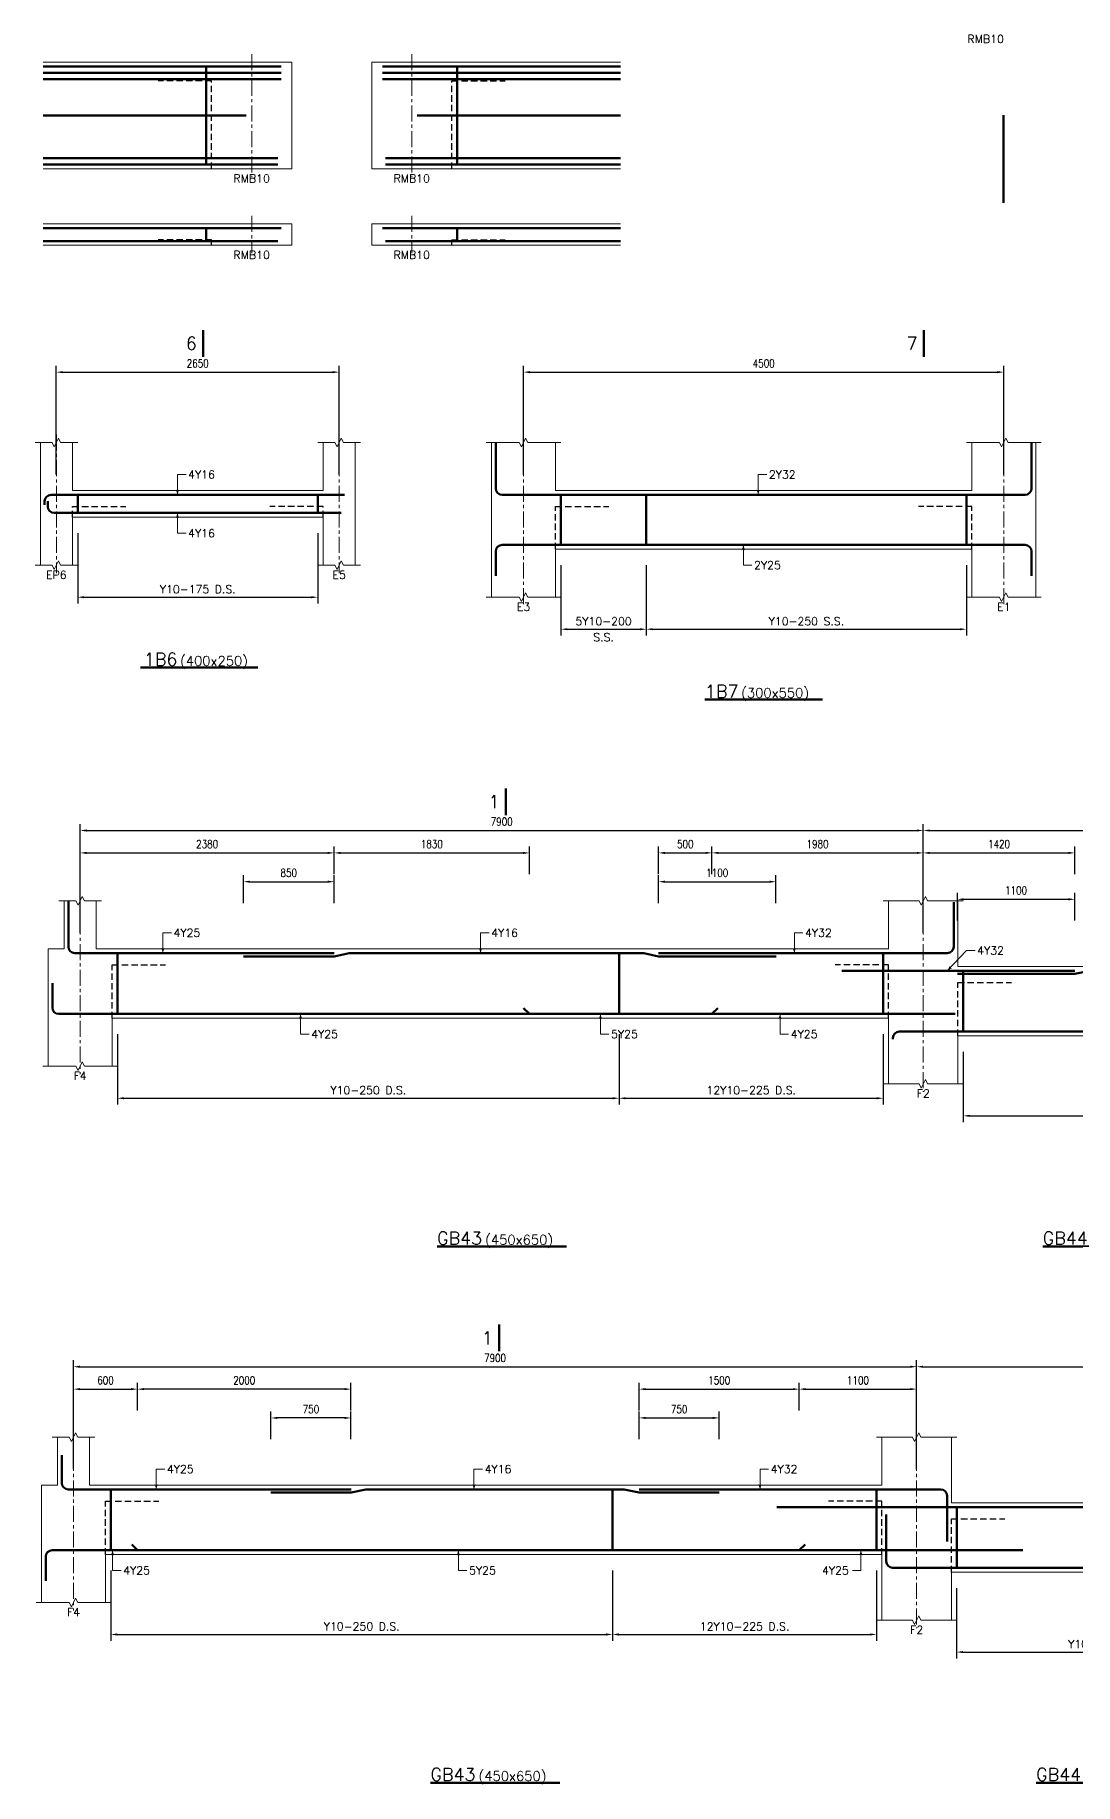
# Model space of a CAD drawing. Header units: millimetres. Extents: x 29295 to 50818, y -13280 to 3127.
# Drawn here: x 29295 to 39040, y -13270 to 3127 of the extents above; entities that cross this region are included whole.
import ezdxf
from ezdxf.enums import TextEntityAlignment as Align

# ---------------------------------------------------------------- set-up
doc = ezdxf.new("R2010")
doc.units = ezdxf.units.MM
doc.header["$LTSCALE"] = 120
doc.linetypes.add('CENTER', pattern=[2, 1.25, -0.25, 0.25, -0.25])
doc.linetypes.add('DASHED', pattern=[0.75, 0.5, -0.25])
for name, color, linetype, lineweight in [('CENTER', 1, 'CENTER', 15), ('DASH', 1, 'DASHED', 25), ('DIM-LINE', 1, 'Continuous', 15), ('DIM-TEXT', 7, 'Continuous', 15), ('LAYOUT', 1, 'Continuous', 15), ('MAINBAR', 4, 'Continuous', 50), ('SEC', 2, 'Continuous', 35), ('STIRRUP', 2, 'Continuous', 50), ('SUPPORT', 2, 'Continuous', 15), ('TITLE', 4, 'Continuous', 35)]:
    doc.layers.add(name, color=color, linetype=linetype, lineweight=lineweight)
doc.styles.add('25', font='romans.shx', dxfattribs={"width": 0.8, "height": 75})
doc.styles.add('BDIP', font='SIMPLEX.shx')
doc.dimstyles.new('ISO-25', dxfattribs={"dimtxt": 2.5, "dimasz": 2.5, "dimexe": 1.25, "dimexo": 0.625, "dimtad": 1, "dimdsep": 46, "dimtxsty": 'Standard', "dimcen": 2.5, "dimadec": 0, "dimazin": 0, "dimtfac": 1, "dimtmove": 0, "dimatfit": 3, "dimfxl": 1, "dimarcsym": 0})

# ---------------------------------------------------------------- blocks, each defined once
blk = doc.blocks.new('DA')
blk.add_solid([(0, 0), (-15, -50), (15, -50), (0, -35)])
blk = doc.blocks.new('*D2')
at = {"layer": 'Defpoints', "color": 0}
for p in [(29695, -1544), (31945, -1544), (31945, -2144)]:
    blk.add_point(p, dxfattribs=at)
at = {"layer": 'DIM-TEXT', "color": 0, "lineweight": -2}
for p, q in [((29695, -1544), (29695, -2204)), ((31945, -1544), (31945, -2204)), ((29755, -2144), (31885, -2144))]:
    blk.add_line(p, q, dxfattribs=at)
at = {"layer": 'DIM-TEXT', "color": 0}
for points in [[(29755, -2134), (29755, -2154), (29695, -2144)], [(31885, -2134), (31885, -2154), (31945, -2144)]]:
    blk.add_solid(points, dxfattribs=at)
blk = doc.blocks.new('*D3')
at = {"layer": 'Defpoints', "color": 0}
for p in [(32145, -34), (29495, -994), (32145, -994)]:
    blk.add_point(p, dxfattribs=at)
at = {"layer": 'DIM-TEXT', "color": 0, "lineweight": -2}
for p, q in [((29495, -994), (29495, 26)), ((32145, -994), (32145, 26)), ((29555, -34), (32085, -34))]:
    blk.add_line(p, q, dxfattribs=at)
at = {"layer": 'DIM-TEXT', "color": 0}
for points in [[(29555, -24), (29555, -44), (29495, -34)], [(32085, -24), (32085, -44), (32145, -34)]]:
    blk.add_solid(points, dxfattribs=at)
at = {"layer": 'DIM-TEXT', "color": 0, "insert": (30820, 48), "char_height": 75, "attachment_point": 5, "style": '25'}
blk.add_mtext('2650', dxfattribs=at)
blk = doc.blocks.new('*D4')
at = {"layer": 'Defpoints', "color": 0}
for p in [(34223, -1844), (35023, -1844), (35023, -2444)]:
    blk.add_point(p, dxfattribs=at)
at = {"layer": 'DIM-TEXT', "color": 0, "lineweight": -2}
for p, q in [((34223, -1844), (34223, -2504)), ((35023, -1844), (35023, -2504)), ((34283, -2444), (34963, -2444))]:
    blk.add_line(p, q, dxfattribs=at)
at = {"layer": 'DIM-TEXT', "color": 0}
for points in [[(34283, -2434), (34283, -2454), (34223, -2444)], [(34963, -2434), (34963, -2454), (35023, -2444)]]:
    blk.add_solid(points, dxfattribs=at)
blk = doc.blocks.new('*D5')
at = {"layer": 'Defpoints', "color": 0}
for p in [(35023, -1844), (38023, -1844), (38023, -2444)]:
    blk.add_point(p, dxfattribs=at)
at = {"layer": 'DIM-TEXT', "color": 0, "lineweight": -2}
for p, q in [((35023, -1844), (35023, -2504)), ((38023, -1844), (38023, -2504)), ((35083, -2444), (37963, -2444))]:
    blk.add_line(p, q, dxfattribs=at)
at = {"layer": 'DIM-TEXT', "color": 0}
for points in [[(35083, -2434), (35083, -2454), (35023, -2444)], [(37963, -2434), (37963, -2454), (38023, -2444)]]:
    blk.add_solid(points, dxfattribs=at)
blk = doc.blocks.new('*D6')
at = {"layer": 'Defpoints', "color": 0}
for p in [(38373, -34), (33873, -994), (38373, -994)]:
    blk.add_point(p, dxfattribs=at)
at = {"layer": 'DIM-TEXT', "color": 0, "lineweight": -2}
for p, q in [((33873, -994), (33873, 26)), ((38373, -994), (38373, 26)), ((33933, -34), (38313, -34))]:
    blk.add_line(p, q, dxfattribs=at)
at = {"layer": 'DIM-TEXT', "color": 0}
for points in [[(33933, -24), (33933, -44), (33873, -34)], [(38313, -24), (38313, -44), (38373, -34)]]:
    blk.add_solid(points, dxfattribs=at)
at = {"layer": 'DIM-TEXT', "color": 0, "insert": (36123, 48), "char_height": 75, "attachment_point": 5, "style": '25'}
blk.add_mtext('4500', dxfattribs=at)
blk = doc.blocks.new('*D7')
at = {"layer": 'Defpoints', "color": 0}
for p in [(32098, -4811), (31248, -5011), (32098, -5011)]:
    blk.add_point(p, dxfattribs=at)
at = {"layer": 'DIM-TEXT', "color": 0, "lineweight": -2}
for p, q in [((31248, -5011), (31248, -4751)), ((32098, -5011), (32098, -4751)), ((31308, -4811), (32038, -4811))]:
    blk.add_line(p, q, dxfattribs=at)
at = {"layer": 'DIM-TEXT', "color": 0}
for points in [[(31308, -4801), (31308, -4821), (31248, -4811)], [(32038, -4801), (32038, -4821), (32098, -4811)]]:
    blk.add_solid(points, dxfattribs=at)
at = {"layer": 'DIM-TEXT', "color": 0, "insert": (31673, -4728), "char_height": 75, "attachment_point": 5, "style": '25'}
blk.add_mtext('850', dxfattribs=at)
blk = doc.blocks.new('*D8')
at = {"layer": 'Defpoints', "color": 0}
for p in [(36238, -4811), (35138, -5011), (36238, -5011)]:
    blk.add_point(p, dxfattribs=at)
at = {"layer": 'DIM-TEXT', "color": 0, "lineweight": -2}
for p, q in [((35138, -5011), (35138, -4751)), ((36238, -5011), (36238, -4751)), ((35198, -4811), (36178, -4811))]:
    blk.add_line(p, q, dxfattribs=at)
at = {"layer": 'DIM-TEXT', "color": 0}
for points in [[(35198, -4801), (35198, -4821), (35138, -4811)], [(36178, -4801), (36178, -4821), (36238, -4811)]]:
    blk.add_solid(points, dxfattribs=at)
at = {"layer": 'DIM-TEXT', "color": 0, "insert": (35688, -4728), "char_height": 75, "attachment_point": 5, "style": '25'}
blk.add_mtext('1100', dxfattribs=at)
blk = doc.blocks.new('*D9')
at = {"layer": 'Defpoints', "color": 0}
for p in [(30068, -6241), (34768, -6241), (34768, -6841)]:
    blk.add_point(p, dxfattribs=at)
at = {"layer": 'DIM-TEXT', "color": 0, "lineweight": -2}
for p, q in [((30068, -6241), (30068, -6901)), ((34768, -6241), (34768, -6901)), ((30128, -6841), (34708, -6841))]:
    blk.add_line(p, q, dxfattribs=at)
at = {"layer": 'DIM-TEXT', "color": 0}
for points in [[(30128, -6831), (30128, -6851), (30068, -6841)], [(34708, -6831), (34708, -6851), (34768, -6841)]]:
    blk.add_solid(points, dxfattribs=at)
blk = doc.blocks.new('*D10')
at = {"layer": 'Defpoints', "color": 0}
for p in [(34768, -6241), (37243, -6241), (37243, -6841)]:
    blk.add_point(p, dxfattribs=at)
at = {"layer": 'DIM-TEXT', "color": 0, "lineweight": -2}
for p, q in [((34768, -6241), (34768, -6901)), ((37243, -6241), (37243, -6901)), ((34828, -6841), (37183, -6841))]:
    blk.add_line(p, q, dxfattribs=at)
at = {"layer": 'DIM-TEXT', "color": 0}
for points in [[(34828, -6831), (34828, -6851), (34768, -6841)], [(37183, -6831), (37183, -6851), (37243, -6841)]]:
    blk.add_solid(points, dxfattribs=at)
blk = doc.blocks.new('*D11')
at = {"layer": 'Defpoints', "color": 0}
for p in [(39038, -4976), (37938, -5176), (39038, -5176)]:
    blk.add_point(p, dxfattribs=at)
at = {"layer": 'DIM-TEXT', "color": 0, "lineweight": -2}
for p, q in [((37938, -5176), (37938, -4916)), ((39038, -5176), (39038, -4916)), ((37998, -4976), (38978, -4976))]:
    blk.add_line(p, q, dxfattribs=at)
at = {"layer": 'DIM-TEXT', "color": 0}
for points in [[(37998, -4966), (37998, -4986), (37938, -4976)], [(38978, -4966), (38978, -4986), (39038, -4976)]]:
    blk.add_solid(points, dxfattribs=at)
at = {"layer": 'DIM-TEXT', "color": 0, "insert": (38488, -4893), "char_height": 75, "attachment_point": 5, "style": '25'}
blk.add_mtext('1100', dxfattribs=at)
blk = doc.blocks.new('*D13')
at = {"layer": 'Defpoints', "color": 0}
for p in [(37993, -6406), (40793, -6406), (40793, -7006)]:
    blk.add_point(p, dxfattribs=at)
at = {"layer": 'DIM-TEXT', "color": 0, "lineweight": -2}
for p, q in [((37993, -6406), (37993, -7066)), ((40793, -6406), (40793, -7066)), ((38053, -7006), (40733, -7006))]:
    blk.add_line(p, q, dxfattribs=at)
at = {"layer": 'DIM-TEXT', "color": 0}
for points in [[(38053, -6996), (38053, -7016), (37993, -7006)], [(40733, -6996), (40733, -7016), (40793, -7006)]]:
    blk.add_solid(points, dxfattribs=at)
blk = doc.blocks.new('*D17')
at = {"layer": 'Defpoints', "color": 0}
for p in [(37618, -4331), (29718, -5291), (37618, -5291)]:
    blk.add_point(p, dxfattribs=at)
at = {"layer": 'DIM-TEXT', "color": 0, "lineweight": -2}
for p, q in [((29718, -5291), (29718, -4271)), ((29778, -4331), (37558, -4331)), ((37618, -5291), (37618, -4271))]:
    blk.add_line(p, q, dxfattribs=at)
at = {"layer": 'DIM-TEXT', "color": 0}
for points in [[(29778, -4321), (29778, -4341), (29718, -4331)], [(37558, -4321), (37558, -4341), (37618, -4331)]]:
    blk.add_solid(points, dxfattribs=at)
at = {"layer": 'DIM-TEXT', "color": 0, "insert": (33668, -4248), "char_height": 75, "attachment_point": 5, "style": '25'}
blk.add_mtext('7900', dxfattribs=at)
blk = doc.blocks.new('*D18')
at = {"layer": 'Defpoints', "color": 0}
for p in [(41068, -4331), (37618, -5291), (41068, -5291)]:
    blk.add_point(p, dxfattribs=at)
at = {"layer": 'DIM-TEXT', "color": 0, "lineweight": -2}
for p, q in [((37618, -5291), (37618, -4271)), ((37678, -4331), (41008, -4331)), ((41068, -5291), (41068, -4271))]:
    blk.add_line(p, q, dxfattribs=at)
at = {"layer": 'DIM-TEXT', "color": 0}
for points in [[(37678, -4321), (37678, -4341), (37618, -4331)], [(41008, -4321), (41008, -4341), (41068, -4331)]]:
    blk.add_solid(points, dxfattribs=at)
at = {"layer": 'DIM-TEXT', "color": 0, "insert": (39343, -4248), "char_height": 75, "attachment_point": 5, "style": '25'}
blk.add_mtext('3450', dxfattribs=at)
blk = doc.blocks.new('*D21')
at = {"layer": 'Defpoints', "color": 0}
for p in [(32098, -4541), (32098, -4741), (29718, -4941)]:
    blk.add_point(p, dxfattribs=at)
at = {"layer": 'DIM-TEXT', "color": 0, "lineweight": -2}
for p, q in [((29718, -4941), (29718, -4481)), ((29778, -4541), (32038, -4541)), ((32098, -4741), (32098, -4481))]:
    blk.add_line(p, q, dxfattribs=at)
at = {"layer": 'DIM-TEXT', "color": 0}
for points in [[(29778, -4531), (29778, -4551), (29718, -4541)], [(32038, -4531), (32038, -4551), (32098, -4541)]]:
    blk.add_solid(points, dxfattribs=at)
at = {"layer": 'DIM-TEXT', "color": 0, "insert": (30908, -4458), "char_height": 75, "attachment_point": 5, "style": '25'}
blk.add_mtext('2380', dxfattribs=at)
blk = doc.blocks.new('*D22')
at = {"layer": 'Defpoints', "color": 0}
for p in [(33928, -4541), (32098, -4741), (33928, -4741)]:
    blk.add_point(p, dxfattribs=at)
at = {"layer": 'DIM-TEXT', "color": 0, "lineweight": -2}
for p, q in [((32098, -4741), (32098, -4481)), ((32158, -4541), (33868, -4541)), ((33928, -4741), (33928, -4481))]:
    blk.add_line(p, q, dxfattribs=at)
at = {"layer": 'DIM-TEXT', "color": 0}
for points in [[(32158, -4531), (32158, -4551), (32098, -4541)], [(33868, -4531), (33868, -4551), (33928, -4541)]]:
    blk.add_solid(points, dxfattribs=at)
at = {"layer": 'DIM-TEXT', "color": 0, "insert": (33013, -4458), "char_height": 75, "attachment_point": 5, "style": '25'}
blk.add_mtext('1830', dxfattribs=at)
blk = doc.blocks.new('*D23')
at = {"layer": 'Defpoints', "color": 0}
for p in [(35638, -4541), (35138, -4741), (35638, -4741)]:
    blk.add_point(p, dxfattribs=at)
at = {"layer": 'DIM-TEXT', "color": 0, "lineweight": -2}
for p, q in [((35138, -4741), (35138, -4481)), ((35198, -4541), (35578, -4541)), ((35638, -4741), (35638, -4481))]:
    blk.add_line(p, q, dxfattribs=at)
at = {"layer": 'DIM-TEXT', "color": 0}
for points in [[(35198, -4531), (35198, -4551), (35138, -4541)], [(35578, -4531), (35578, -4551), (35638, -4541)]]:
    blk.add_solid(points, dxfattribs=at)
at = {"layer": 'DIM-TEXT', "color": 0, "insert": (35388, -4458), "char_height": 75, "attachment_point": 5, "style": '25'}
blk.add_mtext('500', dxfattribs=at)
blk = doc.blocks.new('*D24')
at = {"layer": 'Defpoints', "color": 0}
for p in [(37618, -4541), (35638, -4741), (37618, -4941)]:
    blk.add_point(p, dxfattribs=at)
at = {"layer": 'DIM-TEXT', "color": 0, "lineweight": -2}
for p, q in [((35638, -4741), (35638, -4481)), ((35698, -4541), (37558, -4541)), ((37618, -4941), (37618, -4481))]:
    blk.add_line(p, q, dxfattribs=at)
at = {"layer": 'DIM-TEXT', "color": 0}
for points in [[(35698, -4531), (35698, -4551), (35638, -4541)], [(37558, -4531), (37558, -4551), (37618, -4541)]]:
    blk.add_solid(points, dxfattribs=at)
at = {"layer": 'DIM-TEXT', "color": 0, "insert": (36628, -4458), "char_height": 75, "attachment_point": 5, "style": '25'}
blk.add_mtext('1980', dxfattribs=at)
blk = doc.blocks.new('*D25')
at = {"layer": 'Defpoints', "color": 0}
for p in [(39038, -4541), (39038, -4741), (37618, -4941)]:
    blk.add_point(p, dxfattribs=at)
at = {"layer": 'DIM-TEXT', "color": 0, "lineweight": -2}
for p, q in [((37618, -4941), (37618, -4481)), ((37678, -4541), (38978, -4541)), ((39038, -4741), (39038, -4481))]:
    blk.add_line(p, q, dxfattribs=at)
at = {"layer": 'DIM-TEXT', "color": 0}
for points in [[(37678, -4531), (37678, -4551), (37618, -4541)], [(38978, -4531), (38978, -4551), (39038, -4541)]]:
    blk.add_solid(points, dxfattribs=at)
at = {"layer": 'DIM-TEXT', "color": 0, "insert": (38328, -4458), "char_height": 75, "attachment_point": 5, "style": '25'}
blk.add_mtext('1420', dxfattribs=at)
blk = doc.blocks.new('*D30')
at = {"layer": 'Defpoints', "color": 0}
for p in [(31506, -9838), (31506, -10038), (32256, -10038)]:
    blk.add_point(p, dxfattribs=at)
at = {"layer": 'DIM-TEXT', "color": 0, "lineweight": -2}
for p, q in [((31506, -10038), (31506, -9778)), ((32196, -9838), (31566, -9838)), ((32256, -10038), (32256, -9778))]:
    blk.add_line(p, q, dxfattribs=at)
at = {"layer": 'DIM-TEXT', "color": 0}
for points in [[(31566, -9828), (31566, -9848), (31506, -9838)], [(32196, -9828), (32196, -9848), (32256, -9838)]]:
    blk.add_solid(points, dxfattribs=at)
at = {"layer": 'DIM-TEXT', "color": 0, "insert": (31881, -9756), "char_height": 75, "attachment_point": 5, "style": '25'}
blk.add_mtext('750', dxfattribs=at)
blk = doc.blocks.new('*D31')
at = {"layer": 'Defpoints', "color": 0}
for p in [(35706, -9838), (34956, -10038), (35706, -10038)]:
    blk.add_point(p, dxfattribs=at)
at = {"layer": 'DIM-TEXT', "color": 0, "lineweight": -2}
for p, q in [((34956, -10038), (34956, -9778)), ((35016, -9838), (35646, -9838)), ((35706, -10038), (35706, -9778))]:
    blk.add_line(p, q, dxfattribs=at)
at = {"layer": 'DIM-TEXT', "color": 0}
for points in [[(35016, -9828), (35016, -9848), (34956, -9838)], [(35646, -9828), (35646, -9848), (35706, -9838)]]:
    blk.add_solid(points, dxfattribs=at)
at = {"layer": 'DIM-TEXT', "color": 0, "insert": (35331, -9756), "char_height": 75, "attachment_point": 5, "style": '25'}
blk.add_mtext('750', dxfattribs=at)
blk = doc.blocks.new('*D32')
at = {"layer": 'Defpoints', "color": 0}
for p in [(30006, -11268), (34706, -11268), (34706, -11868)]:
    blk.add_point(p, dxfattribs=at)
at = {"layer": 'DIM-TEXT', "color": 0, "lineweight": -2}
for p, q in [((30006, -11268), (30006, -11928)), ((34706, -11268), (34706, -11928)), ((30066, -11868), (34646, -11868))]:
    blk.add_line(p, q, dxfattribs=at)
at = {"layer": 'DIM-TEXT', "color": 0}
for points in [[(30066, -11858), (30066, -11878), (30006, -11868)], [(34646, -11858), (34646, -11878), (34706, -11868)]]:
    blk.add_solid(points, dxfattribs=at)
blk = doc.blocks.new('*D33')
at = {"layer": 'Defpoints', "color": 0}
for p in [(34706, -11268), (37181, -11268), (37181, -11868)]:
    blk.add_point(p, dxfattribs=at)
at = {"layer": 'DIM-TEXT', "color": 0, "lineweight": -2}
for p, q in [((34706, -11268), (34706, -11928)), ((37181, -11268), (37181, -11928)), ((34766, -11868), (37121, -11868))]:
    blk.add_line(p, q, dxfattribs=at)
at = {"layer": 'DIM-TEXT', "color": 0}
for points in [[(34766, -11858), (34766, -11878), (34706, -11868)], [(37121, -11858), (37121, -11878), (37181, -11868)]]:
    blk.add_solid(points, dxfattribs=at)
blk = doc.blocks.new('*D34')
at = {"layer": 'Defpoints', "color": 0}
for p in [(37931, -11433), (40731, -11433), (40731, -12033)]:
    blk.add_point(p, dxfattribs=at)
at = {"layer": 'DIM-TEXT', "color": 0, "lineweight": -2}
for p, q in [((37931, -11433), (37931, -12093)), ((40731, -11433), (40731, -12093)), ((37991, -12033), (40671, -12033))]:
    blk.add_line(p, q, dxfattribs=at)
at = {"layer": 'DIM-TEXT', "color": 0}
for points in [[(37991, -12023), (37991, -12043), (37931, -12033)], [(40671, -12023), (40671, -12043), (40731, -12033)]]:
    blk.add_solid(points, dxfattribs=at)
blk = doc.blocks.new('*D38')
at = {"layer": 'Defpoints', "color": 0}
for p in [(37556, -9358), (29656, -10318), (37556, -10318)]:
    blk.add_point(p, dxfattribs=at)
at = {"layer": 'DIM-TEXT', "color": 0, "lineweight": -2}
for p, q in [((29656, -10318), (29656, -9298)), ((37556, -10318), (37556, -9298)), ((29716, -9358), (37496, -9358))]:
    blk.add_line(p, q, dxfattribs=at)
at = {"layer": 'DIM-TEXT', "color": 0}
for points in [[(29716, -9348), (29716, -9368), (29656, -9358)], [(37496, -9348), (37496, -9368), (37556, -9358)]]:
    blk.add_solid(points, dxfattribs=at)
at = {"layer": 'DIM-TEXT', "color": 0, "insert": (33606, -9276), "char_height": 75, "attachment_point": 5, "style": '25'}
blk.add_mtext('7900', dxfattribs=at)
blk = doc.blocks.new('*D39')
at = {"layer": 'Defpoints', "color": 0}
for p in [(41006, -9358), (37556, -10318), (41006, -10318)]:
    blk.add_point(p, dxfattribs=at)
at = {"layer": 'DIM-TEXT', "color": 0, "lineweight": -2}
for p, q in [((37556, -10318), (37556, -9298)), ((41006, -10318), (41006, -9298)), ((37616, -9358), (40946, -9358))]:
    blk.add_line(p, q, dxfattribs=at)
at = {"layer": 'DIM-TEXT', "color": 0}
for points in [[(37616, -9348), (37616, -9368), (37556, -9358)], [(40946, -9348), (40946, -9368), (41006, -9358)]]:
    blk.add_solid(points, dxfattribs=at)
at = {"layer": 'DIM-TEXT', "color": 0, "insert": (39281, -9276), "char_height": 75, "attachment_point": 5, "style": '25'}
blk.add_mtext('3450', dxfattribs=at)
blk = doc.blocks.new('*D42')
at = {"layer": 'Defpoints', "color": 0}
for p in [(30256, -9568), (30256, -9768), (29656, -9968)]:
    blk.add_point(p, dxfattribs=at)
at = {"layer": 'DIM-TEXT', "color": 0, "lineweight": -2}
for p, q in [((29656, -9968), (29656, -9508)), ((30256, -9768), (30256, -9508)), ((29716, -9568), (30196, -9568))]:
    blk.add_line(p, q, dxfattribs=at)
at = {"layer": 'DIM-TEXT', "color": 0}
for points in [[(29716, -9558), (29716, -9578), (29656, -9568)], [(30196, -9558), (30196, -9578), (30256, -9568)]]:
    blk.add_solid(points, dxfattribs=at)
at = {"layer": 'DIM-TEXT', "color": 0, "insert": (29956, -9486), "char_height": 75, "attachment_point": 5, "style": '25'}
blk.add_mtext('600', dxfattribs=at)
blk = doc.blocks.new('*D43')
at = {"layer": 'Defpoints', "color": 0}
for p in [(36456, -9568), (34956, -9768), (36456, -9768)]:
    blk.add_point(p, dxfattribs=at)
at = {"layer": 'DIM-TEXT', "color": 0, "lineweight": -2}
for p, q in [((34956, -9768), (34956, -9508)), ((36456, -9768), (36456, -9508)), ((35016, -9568), (36396, -9568))]:
    blk.add_line(p, q, dxfattribs=at)
at = {"layer": 'DIM-TEXT', "color": 0}
for points in [[(35016, -9558), (35016, -9578), (34956, -9568)], [(36396, -9558), (36396, -9578), (36456, -9568)]]:
    blk.add_solid(points, dxfattribs=at)
at = {"layer": 'DIM-TEXT', "color": 0, "insert": (35706, -9486), "char_height": 75, "attachment_point": 5, "style": '25'}
blk.add_mtext('1500', dxfattribs=at)
blk = doc.blocks.new('*D44')
at = {"layer": 'Defpoints', "color": 0}
for p in [(37556, -9568), (36456, -9768), (37556, -9968)]:
    blk.add_point(p, dxfattribs=at)
at = {"layer": 'DIM-TEXT', "color": 0, "lineweight": -2}
for p, q in [((36456, -9768), (36456, -9508)), ((37556, -9968), (37556, -9508)), ((36516, -9568), (37496, -9568))]:
    blk.add_line(p, q, dxfattribs=at)
at = {"layer": 'DIM-TEXT', "color": 0}
for points in [[(36516, -9558), (36516, -9578), (36456, -9568)], [(37496, -9558), (37496, -9578), (37556, -9568)]]:
    blk.add_solid(points, dxfattribs=at)
at = {"layer": 'DIM-TEXT', "color": 0, "insert": (37006, -9486), "char_height": 75, "attachment_point": 5, "style": '25'}
blk.add_mtext('1100', dxfattribs=at)
blk = doc.blocks.new('*D46')
at = {"layer": 'Defpoints', "color": 0}
for p in [(30256, -9568), (30256, -9768), (32256, -9768)]:
    blk.add_point(p, dxfattribs=at)
at = {"layer": 'DIM-TEXT', "color": 0, "lineweight": -2}
for p, q in [((30256, -9768), (30256, -9508)), ((32256, -9768), (32256, -9508)), ((32196, -9568), (30316, -9568))]:
    blk.add_line(p, q, dxfattribs=at)
at = {"layer": 'DIM-TEXT', "color": 0}
for points in [[(30316, -9558), (30316, -9578), (30256, -9568)], [(32196, -9558), (32196, -9578), (32256, -9568)]]:
    blk.add_solid(points, dxfattribs=at)
at = {"layer": 'DIM-TEXT', "color": 0, "insert": (31256, -9486), "char_height": 75, "attachment_point": 5, "style": '25'}
blk.add_mtext('2000', dxfattribs=at)

msp = doc.modelspace()

# ---------------------------------------------------------------- linework, layer by layer
at = {"layer": 'CENTER'}
for p, q in [((31325.3, 2946.5), (31325.3, 1796.5)), ((32825.4, 2946.5), (32825.4, 1796.5)), ((31325.3, 1430.2), (31325.3, 1080.2)), ((32825.4, 1430.2), (32825.4, 1080.2)), ((29495.2, -619.4), (29495.2, -1919.4)), ((32145.2, -619.4), (32145.2, -1919.4)), ((33872.6, -619.4), (33872.6, -2219.4)), ((38372.6, -619.4), (38372.6, -2219.4)), ((29718.3, -4915.9), (29718.3, -6615.9)), ((37618.3, -4915.9), (37618.3, -6780.9)), ((29656.2, -9943.1), (29656.2, -11643.1)), ((37556.2, -9943.1), (37556.2, -11808.1))]:
    msp.add_line(p, q, dxfattribs=at)
at = {"layer": 'DASH'}
for p, q in [((30950.3, 2696.5), (30450.3, 2696.5)), ((30950.3, 1871.5), (30950.3, 2696.5)), ((33200.4, 1871.5), (33200.4, 2696.5)), ((33200.4, 2696.5), (33700.4, 2696.5)), ((30950.3, 1205.2), (30450.3, 1205.2)), ((30950.3, 1155.2), (30950.3, 1205.2)), ((33200.4, 1155.2), (33200.4, 1205.2)), ((33200.4, 1205.2), (33700.4, 1205.2)), ((29645.2, -1394.4), (29645.2, -1294.4)), ((29645.2, -1294.4), (30145.2, -1294.4)), ((31995.2, -1294.4), (31495.2, -1294.4)), ((31995.2, -1394.4), (31995.2, -1294.4)), ((34172.6, -1694.4), (34172.6, -1294.4)), ((34172.6, -1294.4), (34672.6, -1294.4)), ((38072.6, -1294.4), (37572.6, -1294.4)), ((38072.6, -1694.4), (38072.6, -1294.4)), ((30018.3, -6090.9), (30018.3, -5590.9)), ((30018.3, -5590.9), (30518.3, -5590.9)), ((37293.3, -5590.9), (36793.3, -5590.9)), ((37293.3, -6090.9), (37293.3, -5590.9)), ((37943.3, -6255.9), (37943.3, -5755.9)), ((37943.3, -5755.9), (38443.3, -5755.9)), ((29956.2, -11118.1), (29956.2, -10618.1)), ((29956.2, -10618.1), (30456.2, -10618.1)), ((37231.2, -10618.1), (36731.2, -10618.1)), ((37231.2, -11118.1), (37231.2, -10618.1)), ((37881.2, -11283.1), (37881.2, -10783.1)), ((37881.2, -10783.1), (38381.2, -10783.1))]:
    msp.add_line(p, q, dxfattribs=at)
at = {"layer": 'DIM-LINE'}
for p, q in [((29475.2, -734.4), (29515.2, -654.4)), ((29515.2, -654.4), (29535.2, -694.4)), ((32125.2, -734.4), (32165.2, -654.4)), ((32165.2, -654.4), (32185.2, -694.4)), ((33852.6, -734.4), (33892.6, -654.4)), ((33892.6, -654.4), (33912.6, -694.4)), ((38352.6, -734.4), (38392.6, -654.4)), ((38392.6, -654.4), (38412.6, -694.4)), ((29295.2, -694.4), (29455.2, -694.4)), ((29455.2, -694.4), (29475.2, -734.4)), ((29535.2, -694.4), (29695.2, -694.4)), ((31945.2, -694.4), (32105.2, -694.4)), ((32105.2, -694.4), (32125.2, -734.4)), ((32185.2, -694.4), (32345.2, -694.4)), ((33522.6, -694.4), (33832.6, -694.4)), ((33832.6, -694.4), (33852.6, -734.4)), ((33912.6, -694.4), (34222.6, -694.4)), ((38022.6, -694.4), (38332.6, -694.4)), ((38332.6, -694.4), (38352.6, -734.4)), ((38412.6, -694.4), (38722.6, -694.4)), ((30630.2, -1184.4), (30630.2, -994.4)), ((30630.2, -994.4), (30710.2, -994.4)), ((36071.6, -1184.4), (36071.6, -994.4)), ((36071.6, -994.4), (36151.6, -994.4)), ((30630.2, -1354.4), (30630.2, -1544.4)), ((30630.2, -1544.4), (30710.2, -1544.4)), ((35932.6, -1654.4), (35932.6, -1844.4)), ((29295.2, -1844.4), (29455.2, -1844.4)), ((29455.2, -1844.4), (29475.2, -1884.4)), ((29475.2, -1884.4), (29515.2, -1804.4)), ((29515.2, -1804.4), (29535.2, -1844.4)), ((29535.2, -1844.4), (29695.2, -1844.4)), ((31945.2, -1844.4), (32105.2, -1844.4)), ((32105.2, -1844.4), (32125.2, -1884.4)), ((32125.2, -1884.4), (32165.2, -1804.4)), ((32165.2, -1804.4), (32185.2, -1844.4)), ((32185.2, -1844.4), (32345.2, -1844.4)), ((35932.6, -1844.4), (36012.6, -1844.4)), ((33852.6, -2184.4), (33892.6, -2104.4)), ((33892.6, -2104.4), (33912.6, -2144.4)), ((38352.6, -2184.4), (38392.6, -2104.4)), ((38392.6, -2104.4), (38412.6, -2144.4)), ((33522.6, -2144.4), (33832.6, -2144.4)), ((33832.6, -2144.4), (33852.6, -2184.4)), ((33912.6, -2144.4), (34222.6, -2144.4)), ((38022.6, -2144.4), (38332.6, -2144.4)), ((38332.6, -2144.4), (38352.6, -2184.4)), ((38412.6, -2144.4), (38722.6, -2144.4)), ((29518.3, -4990.9), (29678.3, -4990.9)), ((29678.3, -4990.9), (29698.3, -5030.9)), ((29698.3, -5030.9), (29738.3, -4950.9)), ((29738.3, -4950.9), (29758.3, -4990.9)), ((29758.3, -4990.9), (29918.3, -4990.9)), ((37243.3, -4990.9), (37578.3, -4990.9)), ((37578.3, -4990.9), (37598.3, -5030.9)), ((37598.3, -5030.9), (37638.3, -4950.9)), ((37638.3, -4950.9), (37658.3, -4990.9)), ((37658.3, -4990.9), (37993.3, -4990.9)), ((30493.3, -5480.9), (30493.3, -5290.9)), ((30493.3, -5290.9), (30573.3, -5290.9)), ((33470.3, -5480.9), (33470.3, -5290.9)), ((33470.3, -5290.9), (33550.3, -5290.9)), ((36410.3, -5480.9), (36410.3, -5290.9)), ((36410.3, -5290.9), (36490.3, -5290.9)), ((37843.3, -5645.9), (38023.3, -5455.9)), ((38023.3, -5455.9), (38103.3, -5455.9)), ((31783.3, -6050.9), (31783.3, -6240.9)), ((34593.3, -6050.9), (34593.3, -6240.9)), ((36276.3, -6050.9), (36276.3, -6240.9)), ((31783.3, -6240.9), (31863.3, -6240.9)), ((34593.3, -6240.9), (34673.3, -6240.9)), ((36276.3, -6240.9), (36356.3, -6240.9)), ((29368.3, -6540.9), (29678.3, -6540.9)), ((29678.3, -6540.9), (29698.3, -6580.9)), ((29698.3, -6580.9), (29738.3, -6500.9)), ((29738.3, -6500.9), (29758.3, -6540.9)), ((29758.3, -6540.9), (30068.3, -6540.9)), ((37243.3, -6705.9), (37578.3, -6705.9)), ((37578.3, -6705.9), (37598.3, -6745.9)), ((37598.3, -6745.9), (37638.3, -6665.9)), ((37638.3, -6665.9), (37658.3, -6705.9)), ((37658.3, -6705.9), (37993.3, -6705.9)), ((29636.2, -10058.1), (29676.2, -9978.1)), ((29676.2, -9978.1), (29696.2, -10018.1)), ((37536.2, -10058.1), (37576.2, -9978.1)), ((37576.2, -9978.1), (37596.2, -10018.1)), ((29456.2, -10018.1), (29616.2, -10018.1)), ((29616.2, -10018.1), (29636.2, -10058.1)), ((29696.2, -10018.1), (29856.2, -10018.1)), ((37181.2, -10018.1), (37516.2, -10018.1)), ((37516.2, -10018.1), (37536.2, -10058.1)), ((37596.2, -10018.1), (37931.2, -10018.1)), ((30431.2, -10508.1), (30431.2, -10318.1)), ((30431.2, -10318.1), (30511.2, -10318.1)), ((33408.2, -10508.1), (33408.2, -10318.1)), ((33408.2, -10318.1), (33488.2, -10318.1)), ((36088.6, -10508.1), (36088.6, -10318.1)), ((36088.6, -10318.1), (36168.6, -10318.1)), ((30021.8, -11078.1), (30021.8, -11268.1)), ((33262.3, -11078.1), (33262.3, -11268.1)), ((37033.7, -11078.1), (37033.7, -11268.1)), ((30021.8, -11268.1), (30101.8, -11268.1)), ((33262.3, -11268.1), (33342.3, -11268.1)), ((37033.7, -11268.1), (36953.7, -11268.1)), ((29306.2, -11568.1), (29616.2, -11568.1)), ((29616.2, -11568.1), (29636.2, -11608.1)), ((29636.2, -11608.1), (29676.2, -11528.1)), ((29676.2, -11528.1), (29696.2, -11568.1)), ((29696.2, -11568.1), (30006.2, -11568.1)), ((37181.2, -11733.1), (37516.2, -11733.1)), ((37516.2, -11733.1), (37536.2, -11773.1)), ((37536.2, -11773.1), (37576.2, -11693.1)), ((37576.2, -11693.1), (37596.2, -11733.1)), ((37596.2, -11733.1), (37931.2, -11733.1))]:
    msp.add_line(p, q, dxfattribs=at)
at = {"layer": 'LAYOUT'}
for p, q in [((29370.5, 2871.5), (31700.3, 2871.5)), ((31700.3, 2871.5), (31700.3, 1871.5)), ((32450.4, 2871.5), (34780.2, 2871.5)), ((32450.4, 2871.5), (32450.4, 1871.5)), ((29370.5, 1871.5), (31700.3, 1871.5)), ((32450.4, 1871.5), (34780.2, 1871.5)), ((29370.5, 1355.2), (31700.3, 1355.2)), ((31700.3, 1355.2), (31700.3, 1155.2)), ((32450.4, 1355.2), (34780.2, 1355.2)), ((32450.4, 1355.2), (32450.4, 1155.2)), ((29370.5, 1155.2), (31700.3, 1155.2)), ((32450.4, 1155.2), (34780.2, 1155.2)), ((29345.2, -1844.4), (29345.2, -694.4)), ((29645.2, -1144.4), (29645.2, -694.4)), ((31995.2, -1144.4), (31995.2, -694.4)), ((32295.2, -1844.4), (32295.2, -694.4)), ((33572.6, -2144.4), (33572.6, -694.4)), ((34172.6, -1144.4), (34172.6, -694.4)), ((38072.6, -1144.4), (38072.6, -694.4)), ((38672.6, -2144.4), (38672.6, -694.4)), ((29645.2, -1144.4), (31995.2, -1144.4)), ((34172.6, -1144.4), (38072.6, -1144.4)), ((29645.2, -1394.4), (29645.2, -1844.4)), ((29645.2, -1394.4), (31995.2, -1394.4)), ((31995.2, -1394.4), (31995.2, -1844.4)), ((34172.6, -1694.4), (34172.6, -2144.4)), ((34172.6, -1694.4), (38072.6, -1694.4)), ((38072.6, -1694.4), (38072.6, -2144.4)), ((29568.3, -5440.9), (29568.3, -4990.9)), ((29868.3, -5440.9), (29868.3, -4990.9)), ((37293.3, -5440.9), (37293.3, -4990.9)), ((37943.3, -5605.9), (37943.3, -4990.9)), ((29418.3, -5440.9), (29418.3, -6540.9)), ((29418.3, -5440.9), (29568.3, -5440.9)), ((29868.3, -5440.9), (37293.3, -5440.9)), ((37943.3, -5605.9), (41293.3, -5605.9)), ((30018.3, -6090.9), (30018.3, -6540.9)), ((30018.3, -6090.9), (37293.3, -6090.9)), ((37293.3, -6090.9), (37293.3, -6705.9)), ((37943.3, -6255.9), (37943.3, -6705.9)), ((37943.3, -6255.9), (40843.3, -6255.9)), ((29506.2, -10468.1), (29506.2, -10018.1)), ((29806.2, -10468.1), (29806.2, -10018.1)), ((37231.2, -10468.1), (37231.2, -10018.1)), ((37881.2, -10633.1), (37881.2, -10018.1)), ((29356.2, -10468.1), (29356.2, -11568.1)), ((29356.2, -10468.1), (29506.2, -10468.1)), ((29806.2, -10468.1), (37231.2, -10468.1)), ((37881.2, -10633.1), (41231.2, -10633.1)), ((29956.2, -11118.1), (29956.2, -11568.1)), ((29956.2, -11118.1), (37231.2, -11118.1)), ((37231.2, -11118.1), (37231.2, -11733.1)), ((37881.2, -11283.1), (37881.2, -11733.1)), ((37881.2, -11283.1), (40781.2, -11283.1))]:
    msp.add_line(p, q, dxfattribs=at)
at = {"layer": 'MAINBAR'}
for p, q in [((29370.5, 2831.5), (31068.8, 2831.5)), ((31068.8, 2831.5), (31421, 2831.5)), ((31421, 2831.5), (31600.3, 2831.5)), ((32550.4, 2831.5), (34780.2, 2831.5)), ((29370.5, 2771.5), (30276.6, 2771.5)), ((29370.5, 2711.8), (31111.1, 2711.8)), ((29370.5, 2711.5), (31034.9, 2711.5)), ((30276.6, 2771.5), (31100.5, 2771.5)), ((31060.5, 2711.5), (31111.1, 2711.5)), ((31100.5, 2771.5), (31600.3, 2771.5)), ((31111.1, 2711.5), (31600.3, 2711.5)), ((32550.4, 2771.5), (34780.2, 2771.5)), ((32550.4, 2711.5), (34780.2, 2711.5)), ((29370.5, 2371.5), (31275.3, 2371.5)), ((34780.2, 2371.5), (32875.4, 2371.5)), ((29370.5, 1971.5), (31570.3, 1971.5)), ((32580.4, 1971.5), (34780.2, 1971.5)), ((29370.5, 1911.5), (31570.3, 1911.5)), ((32580.4, 1911.5), (34780.2, 1911.5)), ((29370.5, 1315.2), (31600.3, 1315.2)), ((32550.4, 1315.2), (34780.2, 1315.2)), ((29370.5, 1195.2), (31570.3, 1195.2)), ((32580.4, 1195.2), (34780.2, 1195.2)), ((30870.2, 360.6), (30870.2, 110.6)), ((37622.6, 360.6), (37622.6, 110.6)), ((33612.6, -1124.4), (33612.6, -694.4)), ((38632.6, -1124.4), (38632.6, -694.4)), ((29385.2, -1279.4), (29385.2, -1244.4)), ((29415.2, -1294.4), (29415.2, -1244.4)), ((29445.2, -1184.4), (29759.8, -1184.4)), ((29759.8, -1184.4), (32195.2, -1184.4)), ((33672.6, -1184.4), (34658.1, -1184.4)), ((34658.1, -1184.4), (37200.3, -1184.4)), ((37200.3, -1184.4), (38572.6, -1184.4)), ((29475.2, -1354.4), (29495.2, -1354.4)), ((29495.2, -1354.4), (29645.2, -1354.4)), ((29645.2, -1354.4), (29900, -1354.4)), ((29900, -1354.4), (32165.2, -1354.4)), ((33612.6, -1714.4), (33612.6, -1944.4)), ((33672.6, -1654.4), (34703.5, -1654.4)), ((34703.5, -1654.4), (37790.5, -1654.4)), ((37790.5, -1654.4), (38572.6, -1654.4)), ((38632.6, -1714.4), (38632.6, -1944.4)), ((30283.1, -2804.4), (31383.1, -2804.4)), ((35572.6, -3104.4), (36672.6, -3104.4)), ((33706.3, -3935.9), (33706.3, -4185.9)), ((29608.3, -5420.9), (29608.3, -4990.9)), ((37903.3, -5420.9), (37903.3, -5002.9)), ((29668.3, -5480.9), (32098.3, -5480.9)), ((31248.3, -5510.9), (32098.3, -5510.9)), ((32098.3, -5510.9), (32238.3, -5480.9)), ((32238.3, -5480.9), (34998.3, -5480.9)), ((34998.3, -5480.9), (35138.3, -5510.9)), ((35138.3, -5480.9), (37843.3, -5480.9)), ((35138.3, -5510.9), (36238.3, -5510.9)), ((36855.3, -5645.9), (39038.3, -5645.9)), ((37938.3, -5675.9), (39038.3, -5675.9)), ((39038.3, -5675.9), (39178.3, -5645.9)), ((29458.3, -5990.9), (29458.3, -5760.9)), ((29518.3, -6050.9), (37918.3, -6050.9)), ((33928.3, -6050.9), (33873.3, -5995.9)), ((35638.3, -6050.9), (35693.3, -5995.9)), ((37393.3, -6215.9), (41408.3, -6215.9)), ((37333.3, -6275.9), (37333.3, -6285.9)), ((33062.3, -8230.9), (34274.3, -8230.9)), ((38737.3, -8230.9), (39949.3, -8230.9)), ((33644.2, -8963.1), (33644.2, -9213.1)), ((29546.2, -10448.1), (29546.2, -10186.5)), ((30677.6, -10508.1), (29606.2, -10508.1)), ((32256.2, -10508.1), (30677.6, -10508.1)), ((32256.2, -10538.1), (31506.2, -10538.1)), ((32396.2, -10508.1), (32256.2, -10538.1)), ((32704.9, -10508.1), (32396.2, -10508.1)), ((34816.2, -10508.1), (32704.9, -10508.1)), ((34816.2, -10508.1), (34956.2, -10538.1)), ((34956.2, -10508.1), (37781.2, -10508.1)), ((34956.2, -10538.1), (35706.2, -10538.1)), ((37841.2, -10995.1), (37841.2, -10568.1)), ((36246, -10673.1), (38481.5, -10673.1)), ((37271.2, -11183.1), (37271.2, -10742.8)), ((38481.5, -10673.1), (38750.2, -10673.1)), ((38750.2, -10673.1), (41131.2, -10673.1)), ((29396.2, -11138.1), (29396.2, -11365.3)), ((29456.2, -11078.1), (29709.7, -11078.1)), ((29709.7, -11078.1), (30461.6, -11078.1)), ((30256.2, -11078.1), (30201.2, -11023.1)), ((30461.6, -11078.1), (38550.9, -11078.1)), ((36456.2, -11078.1), (36511.2, -11023.1)), ((37331.2, -11243.1), (39022.3, -11243.1)), ((39022.3, -11243.1), (41731.2, -11243.1)), ((33000.2, -13258.1), (34212.2, -13258.1)), ((38675.2, -13258.1), (39887.2, -13258.1))]:
    msp.add_line(p, q, dxfattribs=at)
for centre, start, end in [((33672.6, -1124.4), 180, 270), ((38572.6, -1124.4), 270, 0), ((29445.2, -1244.4), 90, 180), ((29475.2, -1294.4), 180, 270), ((33672.6, -1714.4), 90, 180), ((38572.6, -1714.4), 0, 90), ((29668.3, -5420.9), 180, 270), ((37843.3, -5420.9), 270, 0), ((29518.3, -5990.9), 180, 270), ((37393.3, -6275.9), 90, 180), ((29606.2, -10448.1), 180, 270), ((37781.2, -10568.1), 0, 90), ((29456.2, -11138.1), 90, 180), ((37331.2, -11183.1), 180, 270)]:
    msp.add_arc(centre, 60, start, end, dxfattribs=at)
at = {"layer": 'STIRRUP'}
for p, q in [((30900.3, 2836.5), (30900.3, 1906.5)), ((33250.4, 2836.5), (33250.4, 1906.5)), ((38368.8, 2374.2), (38368.8, 1987.7)), ((38368.8, 2096.2), (38368.8, 1552.7)), ((30900.3, 1320.2), (30900.3, 1190.2)), ((33250.4, 1320.2), (33250.4, 1190.2)), ((29695.2, -1179.4), (29695.2, -1359.4)), ((31945.2, -1179.4), (31945.2, -1359.4)), ((34222.6, -1179.4), (34222.6, -1659.4)), ((35022.6, -1179.4), (35022.6, -1659.4)), ((38022.6, -1179.4), (38022.6, -1659.4)), ((30068.3, -5475.9), (30068.3, -6055.9)), ((34768.3, -5475.9), (34768.3, -6055.9)), ((37243.3, -5475.9), (37243.3, -6055.9)), ((37993.3, -5640.9), (37993.3, -6220.9)), ((30006.2, -10503.1), (30006.2, -11083.1)), ((34706.2, -10503.1), (34706.2, -11083.1)), ((37181.2, -10503.1), (37181.2, -11083.1)), ((37931.2, -10668.1), (37931.2, -11248.1))]:
    msp.add_line(p, q, dxfattribs=at)

# ---------------------------------------------------------------- block references
at = {"layer": 'DIM-LINE'}
for p, rotation in [((30630.2, -1184.4), 180), ((36071.6, -1184.4), 180), ((30493.3, -5480.9), 180), ((33470.3, -5480.9), 180), ((36410.3, -5480.9), 180), ((37843.3, -5645.9), 136.4999999998888), ((30431.2, -10508.1), 180), ((33408.2, -10508.1), 180), ((36088.6, -10508.1), 180)]:
    msp.add_blockref('DA', p, dxfattribs=dict(at, rotation=rotation))
for p in [(30630.2, -1354.4), (35932.6, -1654.4), (31783.3, -6050.9), (34593.3, -6050.9), (36276.3, -6050.9), (30021.8, -11078.1), (33262.3, -11078.1)]:
    msp.add_blockref('DA', p, dxfattribs=at)
at = {"layer": 'DIM-LINE', "xscale": -1}
msp.add_blockref('DA', (37033.7, -11078.1), dxfattribs=at)

# ---------------------------------------------------------------- texts
at = {"layer": 'DIM-TEXT', "style": 'BDIP'}
for s, p in [('4Y16', (30730.2, -1031.4)), ('2Y32', (36171.6, -1031.4)), ('4Y16', (30730.2, -1582.4)), ('2Y25', (36032.6, -1881.4)), ('4Y25', (30593.3, -5327.9)), ('4Y16', (33570.3, -5327.9)), ('4Y32', (36510.3, -5327.9)), ('4Y32', (38123.3, -5493.9)), ('4Y25', (31883.3, -6277.9)), ('5Y25', (34693.3, -6277.9)), ('4Y25', (36376.3, -6277.9)), ('4Y25', (30531.2, -10355.1)), ('4Y16', (33508.2, -10355.1)), ('4Y32', (36188.6, -10355.1)), ('4Y25', (30121.8, -11305.1)), ('5Y25', (33362.3, -11305.1)), ('4Y25', (36669.4, -11305.1))]:
    msp.add_text(s, height=75, dxfattribs=at).set_placement(p)
for s, p in [('Y10-175 D.S.', (30820.2, -2069.4)), ('5Y10-200', (34622.6, -2369.4)), ('Y10-250 S.S.', (36522.6, -2369.4)), ('S.S.', (34622.6, -2519.4)), ('Y10-250 D.S.', (32418.3, -6765.9)), ('12Y10-225 D.S.', (36006.3, -6765.9)), ('Y10-250 D.S.', (32356.2, -11793.1)), ('12Y10-225 D.S.', (35944.2, -11793.1)), ('Y10-250 D.S.', (39331.2, -11958.1))]:
    msp.add_text(s, height=75, dxfattribs=at).set_placement(p, align=Align.MIDDLE)
at = {"layer": 'SEC', "style": 'BDIP'}
for s, p in [('6', (30760.2, 235.6)), ('7', (37512.6, 235.6)), ('1', (33596.3, -4060.9)), ('1', (33534.2, -9088.1))]:
    msp.add_text(s, height=120, dxfattribs=at).set_placement(p, align=Align.MIDDLE)
for s, p in [('(400x250)', (30654.6, -2786.4)), ('(300x550)', (35911.6, -3086.4)), ('(450x650)', (33513.3, -8212.9)), ('(450x650)', (33451.2, -13240.1))]:
    msp.add_text(s, height=90, dxfattribs=at).set_placement(p)
at = {"layer": 'SUPPORT', "style": 'BDIP'}
for s, p in [('RMB10', (38202.8, 3089.4)), ('RMB10', (31325.3, 1781.5)), ('RMB10', (32825.4, 1781.5)), ('RMB10', (31325.3, 1065.2)), ('RMB10', (32825.4, 1065.2)), ('EP6', (29495.2, -1934.4)), ('E5', (32145.2, -1934.4)), ('E3', (33872.6, -2234.4)), ('E1', (38372.6, -2234.4)), ('F4', (29718.3, -6630.9)), ('F2', (37618.3, -6795.9)), ('F4', (29656.2, -11658.1)), ('F2', (37556.2, -11823.1))]:
    msp.add_text(s, height=75, dxfattribs=at).set_placement(p, align=Align.MIDDLE)
at = {"layer": 'TITLE', "style": 'BDIP'}
for s, p in [('1B6', (30315.6, -2786.4)), ('1B7', (35572.6, -3086.4)), ('GB43', (33062.3, -8212.9)), ('GB44', (38737.3, -8212.9)), ('GB43', (33000.2, -13240.1)), ('GB44', (38675.2, -13240.1))]:
    msp.add_text(s, height=120, dxfattribs=at).set_placement(p)

# ---------------------------------------------------------------- dimensions: what is measured, and where the dimension line sits
at = {"layer": 'DIM-TEXT'}
for base, p1, p2, picture, middle in [((32145.2, -34.4), (29495.2, -994.4), (32145.2, -994.4), '*D3', (30820.2, 48.1)), ((38372.6, -34.4), (33872.6, -994.4), (38372.6, -994.4), '*D6', (36122.6, 48.1)), ((37618.3, -4330.9), (29718.3, -5290.9), (37618.3, -5290.9), '*D17', (33668.3, -4248.4)), ((41068.3, -4330.9), (37618.3, -5290.9), (41068.3, -5290.9), '*D18', (39343.3, -4248.4)), ((32098.3, -4540.9), (29718.3, -4940.9), (32098.3, -4740.9), '*D21', (30908.3, -4458.4)), ((33928.3, -4540.9), (32098.3, -4740.9), (33928.3, -4740.9), '*D22', (33013.3, -4458.4)), ((35638.3, -4540.9), (35138.3, -4740.9), (35638.3, -4740.9), '*D23', (35388.3, -4458.4)), ((37618.3, -4540.9), (35638.3, -4740.9), (37618.3, -4940.9), '*D24', (36628.3, -4458.4)), ((39038.3, -4540.9), (37618.3, -4940.9), (39038.3, -4740.9), '*D25', (38328.3, -4458.4)), ((32098.3, -4810.9), (31248.3, -5010.9), (32098.3, -5010.9), '*D7', (31673.3, -4728.4)), ((36238.3, -4810.9), (35138.3, -5010.9), (36238.3, -5010.9), '*D8', (35688.3, -4728.4)), ((39038.3, -4975.9), (37938.3, -5175.9), (39038.3, -5175.9), '*D11', (38488.3, -4893.4)), ((37556.2, -9358.1), (29656.2, -10318.1), (37556.2, -10318.1), '*D38', (33606.2, -9275.6)), ((41006.2, -9358.1), (37556.2, -10318.1), (41006.2, -10318.1), '*D39', (39281.2, -9275.6)), ((30256.2, -9568.1), (29656.2, -9968.1), (30256.2, -9768.1), '*D42', (29956.2, -9485.6)), ((36456.2, -9568.1), (34956.2, -9768.1), (36456.2, -9768.1), '*D43', (35706.2, -9485.6)), ((37556.2, -9568.1), (36456.2, -9768.1), (37556.2, -9968.1), '*D44', (37006.2, -9485.6)), ((31506.2, -9838.1), (32256.2, -10038.1), (31506.2, -10038.1), '*D30', (31881.2, -9755.6)), ((35706.2, -9838.1), (34956.2, -10038.1), (35706.2, -10038.1), '*D31', (35331.2, -9755.6))]:
    dim = msp.add_linear_dim(base=base, p1=p1, p2=p2, dimstyle='ISO-25', override={"dimscale": 30, "dimtxt": 2, "dimasz": 2, "dimexe": 2, "dimexo": 0, "dimgap": 1.5, "dimdec": 0, "dimtxsty": '25', "dimcen": 1, "dimtix": 1}, dxfattribs=at)
    dim.commit()
    dim.dimension.update_dxf_attribs({"geometry": picture, "text_midpoint": middle})
for base, p1, p2, picture, middle in [((31945.2, -2144.4), (29695.2, -1544.4), (31945.2, -1544.4), '*D2', (30820.2, -2144.4)), ((35022.6, -2444.4), (34222.6, -1844.4), (35022.6, -1844.4), '*D4', (34622.6, -2444.4)), ((38022.6, -2444.4), (35022.6, -1844.4), (38022.6, -1844.4), '*D5', (36522.6, -2444.4)), ((34768.3, -6840.9), (30068.3, -6240.9), (34768.3, -6240.9), '*D9', (32418.3, -6840.9)), ((37243.3, -6840.9), (34768.3, -6240.9), (37243.3, -6240.9), '*D10', (36005.8, -6840.9)), ((40793.3, -7005.9), (37993.3, -6405.9), (40793.3, -6405.9), '*D13', (39393.3, -7005.9)), ((34706.2, -11868.1), (30006.2, -11268.1), (34706.2, -11268.1), '*D32', (32356.2, -11868.1)), ((37181.2, -11868.1), (34706.2, -11268.1), (37181.2, -11268.1), '*D33', (35943.7, -11868.1)), ((40731.2, -12033.1), (37931.2, -11433.1), (40731.2, -11433.1), '*D34', (39331.2, -12033.1))]:
    dim = msp.add_linear_dim(base=base, p1=p1, p2=p2, text=' ', dimstyle='ISO-25', override={"dimscale": 30, "dimtxt": 2, "dimasz": 2, "dimexe": 2, "dimexo": 0, "dimgap": 1.5, "dimdec": 0, "dimtxsty": '25', "dimcen": 1, "dimtix": 1}, dxfattribs=at)
    dim.commit()
    dim.dimension.update_dxf_attribs({"geometry": picture, "text_midpoint": middle})
dim = msp.add_linear_dim(base=(30256.2, -9568.1), p1=(32256.2, -9768.1), p2=(30256.2, -9768.1), angle=180, dimstyle='ISO-25', override={"dimscale": 30, "dimtxt": 2, "dimasz": 2, "dimexe": 2, "dimexo": 0, "dimgap": 1.5, "dimdec": 0, "dimtxsty": '25', "dimcen": 1, "dimtix": 1}, dxfattribs=at)
dim.commit()
dim.dimension.update_dxf_attribs({"geometry": '*D46', "text_midpoint": (31256.2, -9485.6)})

doc.saveas('drawing.dxf')
